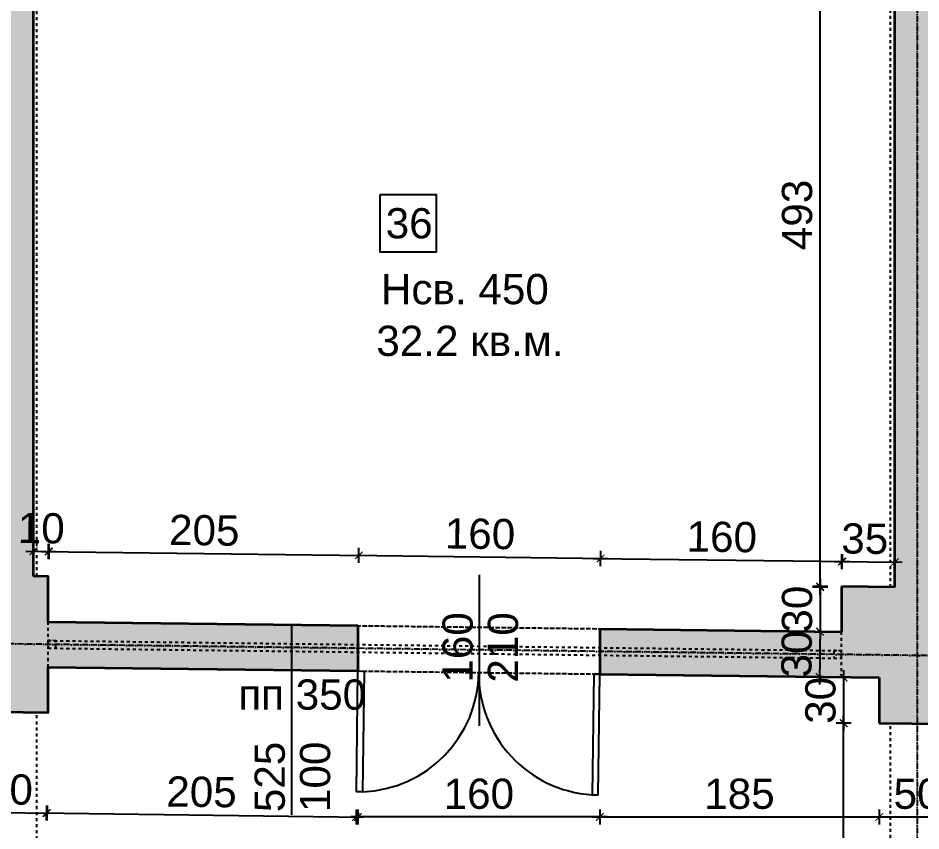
# Model space of a CAD drawing. Header units: inches. Extents: x -72385 to 39588, y -6525 to 66685.
# Drawn here: x -42320 to -41722, y 23259 to 23797 of the extents above; entities that cross this region are included whole.
import ezdxf

# ---------------------------------------------------------------- set-up
doc = ezdxf.new("R2010")
doc.units = ezdxf.units.IN
doc.header["$MEASUREMENT"] = 0
doc.linetypes.add('DashDot', pattern=[0.6, 0.4, -0.1, 0, -0.1])
doc.linetypes.add('Hidden', pattern=[0.4, 0.2, -0.2])
for name, color, linetype, lineweight in [('Врати', 251, 'Continuous', 25), ('Надписи Hсв', 252, 'Continuous', 25), ('Надписи врати', 252, 'Continuous', 25), ('Надписи коти вътрешни', 252, 'Continuous', 25), ('Надписи номера на пом.', 252, 'Continuous', 25), ('Надписи площ', 252, 'Continuous', 25), ('Надписи прозорци', 252, 'Continuous', 25), ('Оси', 252, 'DashDot', 25), ('Пунктир', 253, 'Hidden', 25), ('Разрезни линии', 7, 'Continuous', 35), ('Щрих стени', 254, 'Continuous', 25)]:
    doc.layers.add(name, color=color, linetype=linetype, lineweight=lineweight)
doc.styles.add('Arial Regular', font='arial.ttf')
doc.styles.get("Standard").update_dxf_attribs({"font": 'arial.ttf'})
doc.dimstyles.new('Annotative', dxfattribs={"dimscale": 0, "dimtxt": 20, "dimasz": 5, "dimexe": 5, "dimexo": 5, "dimgap": 5, "dimtad": 1, "dimdec": 0, "dimzin": 0, "dimdsep": 46, "dimtxsty": 'Standard', "dimblk": 'ARCHTICK', "dimcen": 5, "dimdle": 5, "dimadec": 0, "dimazin": 0, "dimtfac": 1, "dimtdec": 0, "dimtofl": 0, "dimtmove": 0, "dimatfit": 3, "dimldrblk": 'ARCHTICK', "dimfxl": 5, "dimfxlon": 1, "dimtolj": 1, "dimtzin": 0, "dimarcsym": 1})

# ---------------------------------------------------------------- blocks, each defined once
blk = doc.blocks.new('_ArchTick')
at = {"color": 0, "linetype": 'ByBlock', "const_width": 0.15}
blk.add_lwpolyline([(-0.5, -0.5), (0.5, 0.5)], dxfattribs=at)
blk = doc.blocks.new('*D2894')
at = {"layer": 'Defpoints', "color": 0, "ltscale": 50, "transparency": 16777216}
for p in [(-41788.92, 23912.86), (-41742.34, 23912.86), (-41742.34, 23420.27)]:
    blk.add_point(p, dxfattribs=at)
at = {"layer": 'Надписи коти вътрешни', "color": 0, "lineweight": -2, "ltscale": 50, "transparency": 16777216}
for p, q in [((-41788.92, 23415.27), (-41788.92, 23917.86)), ((-41783.92, 23912.86), (-41793.92, 23912.86)), ((-41783.92, 23420.27), (-41793.92, 23420.27))]:
    blk.add_line(p, q, dxfattribs=at)
at = {"layer": 'Надписи коти вътрешни', "color": 0, "lineweight": -2, "ltscale": 50, "transparency": 16777216, "xscale": 5, "yscale": 5, "zscale": 5}
for p, rotation in [((-41788.92, 23912.86), 90), ((-41788.92, 23420.27), 270)]:
    blk.add_blockref('_ArchTick', p, dxfattribs=dict(at, rotation=rotation))
at = {"layer": 'Надписи коти вътрешни', "color": 0, "ltscale": 50, "transparency": 16777216, "insert": (-41804.14, 23666.56), "char_height": 20, "attachment_point": 5, "rotation": 90}
blk.add_mtext('\\A1;493', dxfattribs=at)
blk = doc.blocks.new('*D4592')
at = {"layer": 'Defpoints', "color": 0, "ltscale": 50, "transparency": 16777216}
for p in [(-41774.84, 23420.68), (-41788.92, 23390.73), (-41774.84, 23390.73)]:
    blk.add_point(p, dxfattribs=at)
at = {"layer": 'Надписи коти вътрешни', "color": 0, "lineweight": -2, "ltscale": 50, "transparency": 16777216}
for p, q in [((-41788.92, 23425.68), (-41788.92, 23385.73)), ((-41783.92, 23420.68), (-41793.92, 23420.68)), ((-41783.92, 23390.73), (-41793.92, 23390.73))]:
    blk.add_line(p, q, dxfattribs=at)
at = {"layer": 'Надписи коти вътрешни', "color": 0, "lineweight": -2, "ltscale": 50, "transparency": 16777216, "xscale": 5, "yscale": 5, "zscale": 5}
for p, rotation in [((-41788.92, 23420.68), 90), ((-41788.92, 23390.73), 270)]:
    blk.add_blockref('_ArchTick', p, dxfattribs=dict(at, rotation=rotation))
at = {"layer": 'Надписи коти вътрешни', "color": 0, "ltscale": 50, "transparency": 16777216, "insert": (-41804.14, 23405.7), "char_height": 20, "attachment_point": 5, "rotation": 90}
blk.add_mtext('\\A1;30', dxfattribs=at)
blk = doc.blocks.new('*D4599')
at = {"layer": 'Defpoints', "color": 0, "ltscale": 50, "transparency": 16777216}
for p in [(-42299.63, 23443.9), (-42309.84, 23427.49), (-42299.84, 23427.37)]:
    blk.add_point(p, dxfattribs=at)
at = {"layer": 'Надписи коти вътрешни', "color": 0, "lineweight": -2, "ltscale": 50, "transparency": 16777216}
for p, q in [((-42309.69, 23439.02), (-42309.56, 23449.02)), ((-42299.69, 23438.9), (-42299.56, 23448.9)), ((-42314.63, 23444.09), (-42294.63, 23443.83))]:
    blk.add_line(p, q, dxfattribs=at)
at = {"layer": 'Надписи коти вътрешни', "color": 0, "lineweight": -2, "ltscale": 50, "transparency": 16777216, "xscale": 5, "yscale": 5, "zscale": 5}
for p, rotation in [((-42309.63, 23444.02), 179.2706286525473), ((-42299.63, 23443.9), 359.2706286525473)]:
    blk.add_blockref('_ArchTick', p, dxfattribs=dict(at, rotation=rotation))
at = {"layer": 'Надписи коти вътрешни', "color": 0, "ltscale": 50, "transparency": 16777216, "insert": (-42304.43, 23459.17), "char_height": 20, "attachment_point": 5, "rotation": 359.27063}
blk.add_mtext('\\A1;10', dxfattribs=at)
blk = doc.blocks.new('*D4085')
at = {"layer": 'Defpoints', "color": 0, "ltscale": 50, "transparency": 16777216}
for p in [(-42094.25, 23441.28), (-42299.84, 23397.41), (-42094.84, 23394.8)]:
    blk.add_point(p, dxfattribs=at)
at = {"layer": 'Надписи коти вътрешни', "color": 0, "lineweight": -2, "ltscale": 50, "transparency": 16777216}
for p, q in [((-42299.31, 23438.89), (-42299.18, 23448.89)), ((-42304.25, 23443.96), (-42089.25, 23441.22)), ((-42094.31, 23436.28), (-42094.18, 23446.28))]:
    blk.add_line(p, q, dxfattribs=at)
at = {"layer": 'Надписи коти вътрешни', "color": 0, "lineweight": -2, "ltscale": 50, "transparency": 16777216, "xscale": 5, "yscale": 5, "zscale": 5}
for p, rotation in [((-42299.25, 23443.89), 179.2706286525361), ((-42094.25, 23441.28), 359.2706286525361)]:
    blk.add_blockref('_ArchTick', p, dxfattribs=dict(at, rotation=rotation))
at = {"layer": 'Надписи коти вътрешни', "color": 0, "ltscale": 50, "transparency": 16777216, "insert": (-42196.55, 23457.8), "char_height": 20, "attachment_point": 5, "rotation": 359.27063}
blk.add_mtext('\\A1;205', dxfattribs=at)
blk = doc.blocks.new('*D4086')
at = {"layer": 'Defpoints', "color": 0, "ltscale": 50, "transparency": 16777216}
for p in [(-41934.25, 23439.25), (-42094.84, 23394.8), (-41934.84, 23392.76)]:
    blk.add_point(p, dxfattribs=at)
at = {"layer": 'Надписи коти вътрешни', "color": 0, "lineweight": -2, "ltscale": 50, "transparency": 16777216}
for p, q in [((-42099.25, 23441.35), (-41929.25, 23439.18)), ((-42094.31, 23436.28), (-42094.18, 23446.28)), ((-41934.31, 23434.25), (-41934.18, 23444.24))]:
    blk.add_line(p, q, dxfattribs=at)
at = {"layer": 'Надписи коти вътрешни', "color": 0, "lineweight": -2, "ltscale": 50, "transparency": 16777216, "xscale": 5, "yscale": 5, "zscale": 5}
for p, rotation in [((-42094.25, 23441.28), 179.2706286525475), ((-41934.25, 23439.25), 359.2706286525475)]:
    blk.add_blockref('_ArchTick', p, dxfattribs=dict(at, rotation=rotation))
at = {"layer": 'Надписи коти вътрешни', "color": 0, "ltscale": 50, "transparency": 16777216, "insert": (-42014.05, 23455.47), "char_height": 20, "attachment_point": 5, "rotation": 359.27063}
blk.add_mtext('\\A1;160', dxfattribs=at)
blk = doc.blocks.new('*D2929')
at = {"layer": 'Defpoints', "color": 0, "ltscale": 50, "transparency": 16777216}
for p in [(-41774.25, 23437.21), (-41934.84, 23392.76), (-41774.84, 23390.73)]:
    blk.add_point(p, dxfattribs=at)
at = {"layer": 'Надписи коти вътрешни', "color": 0, "lineweight": -2, "ltscale": 50, "transparency": 16777216}
for p, q in [((-41934.31, 23434.25), (-41934.18, 23444.24)), ((-41774.31, 23432.21), (-41774.18, 23442.21)), ((-41939.25, 23439.31), (-41769.25, 23437.14))]:
    blk.add_line(p, q, dxfattribs=at)
at = {"layer": 'Надписи коти вътрешни', "color": 0, "lineweight": -2, "ltscale": 50, "transparency": 16777216, "xscale": 5, "yscale": 5, "zscale": 5}
for p, rotation in [((-41934.25, 23439.25), 179.2706286525475), ((-41774.25, 23437.21), 359.2706286525475)]:
    blk.add_blockref('_ArchTick', p, dxfattribs=dict(at, rotation=rotation))
at = {"layer": 'Надписи коти вътрешни', "color": 0, "ltscale": 50, "transparency": 16777216, "insert": (-41854.05, 23453.44), "char_height": 20, "attachment_point": 5, "rotation": 359.27063}
blk.add_mtext('\\A1;160', dxfattribs=at)
blk = doc.blocks.new('*D4600')
at = {"layer": 'Defpoints', "color": 0, "ltscale": 50, "transparency": 16777216}
for p in [(-41739.63, 23436.77), (-41774.84, 23420.68), (-41739.84, 23420.24)]:
    blk.add_point(p, dxfattribs=at)
at = {"layer": 'Надписи коти вътрешни', "color": 0, "lineweight": -2, "ltscale": 50, "transparency": 16777216}
for p, q in [((-41774.69, 23432.21), (-41774.56, 23442.21)), ((-41739.69, 23431.77), (-41739.56, 23441.77)), ((-41779.63, 23437.28), (-41734.63, 23436.7))]:
    blk.add_line(p, q, dxfattribs=at)
at = {"layer": 'Надписи коти вътрешни', "color": 0, "lineweight": -2, "ltscale": 50, "transparency": 16777216, "xscale": 5, "yscale": 5, "zscale": 5}
for p, rotation in [((-41774.63, 23437.21), 179.2706286525465), ((-41739.63, 23436.77), 359.2706286525466)]:
    blk.add_blockref('_ArchTick', p, dxfattribs=dict(at, rotation=rotation))
at = {"layer": 'Надписи коти вътрешни', "color": 0, "ltscale": 50, "transparency": 16777216, "insert": (-41759.43, 23452.24), "char_height": 20, "attachment_point": 5, "rotation": 359.27063}
blk.add_mtext('\\A1;35', dxfattribs=at)
blk = doc.blocks.new('*D3045')
at = {"layer": 'Defpoints', "color": 0, "ltscale": 50, "transparency": 16777216}
for p in [(-41749.84, 23330.36), (-41699.84, 23329.72), (-41699.84, 23268.24)]:
    blk.add_point(p, dxfattribs=at)
at = {"layer": 'Надписи коти вътрешни', "color": 0, "lineweight": -2, "ltscale": 50, "transparency": 16777216}
for p, q in [((-41754.84, 23268.24), (-41694.84, 23268.24)), ((-41749.84, 23273.24), (-41749.84, 23263.24)), ((-41699.84, 23273.24), (-41699.84, 23263.24))]:
    blk.add_line(p, q, dxfattribs=at)
at = {"layer": 'Надписи коти вътрешни', "color": 0, "lineweight": -2, "ltscale": 50, "transparency": 16777216, "xscale": 5, "yscale": 5, "zscale": 5, "rotation": 180}
blk.add_blockref('_ArchTick', (-41749.84, 23268.24), dxfattribs=at)
at = {"layer": 'Надписи коти вътрешни', "color": 0, "lineweight": -2, "ltscale": 50, "transparency": 16777216, "xscale": 5, "yscale": 5, "zscale": 5}
blk.add_blockref('_ArchTick', (-41699.84, 23268.24), dxfattribs=at)
at = {"layer": 'Надписи коти вътрешни', "color": 0, "ltscale": 50, "transparency": 16777216, "insert": (-41724.84, 23283.45), "char_height": 20, "attachment_point": 5}
blk.add_mtext('\\A1;50', dxfattribs=at)
blk = doc.blocks.new('*D3046')
at = {"layer": 'Defpoints', "color": 0, "ltscale": 50, "transparency": 16777216}
for p in [(-41934.84, 23362.76), (-41749.84, 23360.41), (-41749.84, 23268.24)]:
    blk.add_point(p, dxfattribs=at)
at = {"layer": 'Надписи коти вътрешни', "color": 0, "lineweight": -2, "ltscale": 50, "transparency": 16777216}
for p, q in [((-41939.84, 23268.24), (-41744.84, 23268.24)), ((-41934.84, 23273.24), (-41934.84, 23263.24)), ((-41749.84, 23273.24), (-41749.84, 23263.24))]:
    blk.add_line(p, q, dxfattribs=at)
at = {"layer": 'Надписи коти вътрешни', "color": 0, "lineweight": -2, "ltscale": 50, "transparency": 16777216, "xscale": 5, "yscale": 5, "zscale": 5, "rotation": 180}
blk.add_blockref('_ArchTick', (-41934.84, 23268.24), dxfattribs=at)
at = {"layer": 'Надписи коти вътрешни', "color": 0, "lineweight": -2, "ltscale": 50, "transparency": 16777216, "xscale": 5, "yscale": 5, "zscale": 5}
blk.add_blockref('_ArchTick', (-41749.84, 23268.24), dxfattribs=at)
at = {"layer": 'Надписи коти вътрешни', "color": 0, "ltscale": 50, "transparency": 16777216, "insert": (-41842.34, 23283.45), "char_height": 20, "attachment_point": 5}
blk.add_mtext('\\A1;185', dxfattribs=at)
blk = doc.blocks.new('*D4616')
at = {"layer": 'Defpoints', "color": 0, "ltscale": 50, "transparency": 16777216}
for p in [(-42094.84, 23364.8), (-41934.84, 23362.76), (-42094.84, 23268.24)]:
    blk.add_point(p, dxfattribs=at)
at = {"layer": 'Надписи коти вътрешни', "color": 0, "lineweight": -2, "ltscale": 50, "transparency": 16777216}
for p, q in [((-41929.84, 23268.24), (-42099.84, 23268.24)), ((-42094.84, 23273.24), (-42094.84, 23263.24)), ((-41934.84, 23273.24), (-41934.84, 23263.24))]:
    blk.add_line(p, q, dxfattribs=at)
at = {"layer": 'Надписи коти вътрешни', "color": 0, "lineweight": -2, "ltscale": 50, "transparency": 16777216, "xscale": 5, "yscale": 5, "zscale": 5, "rotation": 180}
blk.add_blockref('_ArchTick', (-42094.84, 23268.24), dxfattribs=at)
at = {"layer": 'Надписи коти вътрешни', "color": 0, "lineweight": -2, "ltscale": 50, "transparency": 16777216, "xscale": 5, "yscale": 5, "zscale": 5}
blk.add_blockref('_ArchTick', (-41934.84, 23268.24), dxfattribs=at)
at = {"layer": 'Надписи коти вътрешни', "color": 0, "ltscale": 50, "transparency": 16777216, "insert": (-42014.84, 23283.45), "char_height": 20, "attachment_point": 5}
blk.add_mtext('\\A1;160', dxfattribs=at)
blk = doc.blocks.new('*D3047')
at = {"layer": 'Defpoints', "color": 0, "ltscale": 50, "transparency": 16777216}
for p in [(-42299.84, 23367.41), (-42094.84, 23364.8), (-42096.07, 23268.19)]:
    blk.add_point(p, dxfattribs=at)
at = {"layer": 'Надписи коти вътрешни', "color": 0, "lineweight": -2, "ltscale": 50, "transparency": 16777216}
for p, q in [((-42301, 23275.8), (-42301.13, 23265.81)), ((-42306.07, 23270.87), (-42091.07, 23268.13)), ((-42096, 23273.19), (-42096.13, 23263.2))]:
    blk.add_line(p, q, dxfattribs=at)
at = {"layer": 'Надписи коти вътрешни', "color": 0, "lineweight": -2, "ltscale": 50, "transparency": 16777216, "xscale": 5, "yscale": 5, "zscale": 5}
for p, rotation in [((-42301.07, 23270.8), 179.2706286525494), ((-42096.07, 23268.19), 359.2706286525493)]:
    blk.add_blockref('_ArchTick', p, dxfattribs=dict(at, rotation=rotation))
at = {"layer": 'Надписи коти вътрешни', "color": 0, "ltscale": 50, "transparency": 16777216, "insert": (-42198.37, 23284.71), "char_height": 20, "attachment_point": 5, "rotation": 359.27063}
blk.add_mtext('\\A1;205', dxfattribs=at)
blk = doc.blocks.new('*D3048')
at = {"layer": 'Defpoints', "color": 0, "ltscale": 50, "transparency": 16777216}
for p in [(-42349.84, 23337.99), (-42299.84, 23337.36), (-42300.68, 23270.8)]:
    blk.add_point(p, dxfattribs=at)
at = {"layer": 'Надписи коти вътрешни', "color": 0, "lineweight": -2, "ltscale": 50, "transparency": 16777216}
for p, q in [((-42350.62, 23276.44), (-42350.75, 23266.44)), ((-42300.62, 23275.8), (-42300.75, 23265.8)), ((-42355.68, 23271.5), (-42295.69, 23270.74))]:
    blk.add_line(p, q, dxfattribs=at)
at = {"layer": 'Надписи коти вътрешни', "color": 0, "lineweight": -2, "ltscale": 50, "transparency": 16777216, "xscale": 5, "yscale": 5, "zscale": 5}
for p, rotation in [((-42350.68, 23271.44), 179.2706286525463), ((-42300.68, 23270.8), 359.2706286525462)]:
    blk.add_blockref('_ArchTick', p, dxfattribs=dict(at, rotation=rotation))
at = {"layer": 'Надписи коти вътрешни', "color": 0, "ltscale": 50, "transparency": 16777216, "insert": (-42325.49, 23286.33), "char_height": 20, "attachment_point": 5, "rotation": 359.27063}
blk.add_mtext('\\A1;50', dxfattribs=at)
blk = doc.blocks.new('*D3074')
at = {"layer": 'Defpoints', "color": 0, "ltscale": 50, "transparency": 16777216}
for p in [(-41749.84, 23360.41), (-41773.44, 23330.36), (-41749.84, 23330.36)]:
    blk.add_point(p, dxfattribs=at)
at = {"layer": 'Надписи коти вътрешни', "color": 0, "lineweight": -2, "ltscale": 50, "transparency": 16777216}
for p, q in [((-41773.44, 23365.41), (-41773.44, 23325.36)), ((-41768.44, 23360.41), (-41778.44, 23360.41)), ((-41768.44, 23330.36), (-41778.44, 23330.36))]:
    blk.add_line(p, q, dxfattribs=at)
at = {"layer": 'Надписи коти вътрешни', "color": 0, "lineweight": -2, "ltscale": 50, "transparency": 16777216, "xscale": 5, "yscale": 5, "zscale": 5}
for p, rotation in [((-41773.44, 23360.41), 90), ((-41773.44, 23330.36), 270)]:
    blk.add_blockref('_ArchTick', p, dxfattribs=dict(at, rotation=rotation))
at = {"layer": 'Надписи коти вътрешни', "color": 0, "ltscale": 50, "transparency": 16777216, "insert": (-41788.66, 23345.38), "char_height": 20, "attachment_point": 5, "rotation": 90}
blk.add_mtext('\\A1;30', dxfattribs=at)
blk = doc.blocks.new('*D3075')
at = {"layer": 'Defpoints', "color": 0, "ltscale": 50, "transparency": 16777216}
for p in [(-41773.44, 23330.26), (-41742.34, 23330.26), (-41742.34, 23090.29)]:
    blk.add_point(p, dxfattribs=at)
at = {"layer": 'Надписи коти вътрешни', "color": 0, "lineweight": -2, "ltscale": 50, "transparency": 16777216}
for p, q in [((-41773.44, 23085.29), (-41773.44, 23335.26)), ((-41768.44, 23330.26), (-41778.44, 23330.26)), ((-41768.44, 23090.29), (-41778.44, 23090.29))]:
    blk.add_line(p, q, dxfattribs=at)
at = {"layer": 'Надписи коти вътрешни', "color": 0, "lineweight": -2, "ltscale": 50, "transparency": 16777216, "xscale": 5, "yscale": 5, "zscale": 5}
for p, rotation in [((-41773.44, 23330.26), 90), ((-41773.44, 23090.29), 270)]:
    blk.add_blockref('_ArchTick', p, dxfattribs=dict(at, rotation=rotation))
at = {"layer": 'Надписи коти вътрешни', "color": 0, "ltscale": 50, "transparency": 16777216, "insert": (-41788.66, 23210.28), "char_height": 20, "attachment_point": 5, "rotation": 90}
blk.add_mtext('\\A1;240', dxfattribs=at)
blk = doc.blocks.new('*D7426')
at = {"layer": 'Defpoints', "color": 0, "ltscale": 10, "transparency": 16777216}
for p in [(-41833.19, 23391.47), (-41833.57, 23361.47), (-41789.42, 23360.91)]:
    blk.add_point(p, dxfattribs=at)
at = {"layer": 'Надписи коти вътрешни', "color": 0, "lineweight": -2, "ltscale": 10, "transparency": 16777216}
for p, q in [((-41788.98, 23395.91), (-41789.49, 23355.91)), ((-41794.04, 23390.97), (-41784.04, 23390.85)), ((-41794.42, 23360.97), (-41784.42, 23360.85))]:
    blk.add_line(p, q, dxfattribs=at)
at = {"layer": 'Надписи коти вътрешни', "color": 0, "lineweight": -2, "ltscale": 10, "transparency": 16777216, "xscale": 5, "yscale": 5, "zscale": 5}
for p, rotation in [((-41789.04, 23390.91), 89.27062865253396), ((-41789.42, 23360.91), 269.270628652534)]:
    blk.add_blockref('_ArchTick', p, dxfattribs=dict(at, rotation=rotation))
at = {"layer": 'Надписи коти вътрешни', "color": 0, "ltscale": 10, "transparency": 16777216, "insert": (-41804.45, 23376.1), "char_height": 20, "attachment_point": 5, "rotation": 89.27063}
blk.add_mtext('\\A1;30', dxfattribs=at)

msp = doc.modelspace()

# ---------------------------------------------------------------- hatches: boundary and pattern name
at = {"layer": 'Щрих стени', "ltscale": 10}
h = msp.add_hatch(color=256, dxfattribs=at)
h.dxf.hatch_style = 1
h.paths.add_polyline_path([(-42607.34, 24003.88), (-42642.34, 24004.32), (-42642.34, 23969.32), (-42607.34, 23968.87)])
h.paths.add_polyline_path([(-42094.84, 23394.8), (-42299.84, 23397.41), (-42299.84, 23427.37), (-42309.84, 23427.49), (-42309.84, 23920.08), (-42307.34, 23920.05), (-42307.34, 24000.06), (-42342.34, 24000.5), (-42342.34, 23920.49), (-42339.84, 23920.46), (-42339.84, 23427.87), (-42349.84, 23428), (-42349.84, 23398.05), (-42549.84, 23400.59), (-42549.84, 23370.59), (-42349.84, 23368.05), (-42349.84, 23337.99), (-42299.84, 23337.36), (-42299.84, 23367.41), (-42094.84, 23364.8)])
h.paths.add_polyline_path([(-42007.34, 23996.24), (-42042.34, 23996.68), (-42042.34, 23961.68), (-42007.34, 23961.23)])
h.paths.add_polyline_path([(-41499.84, 23387.23), (-41699.84, 23389.77), (-41699.84, 23419.73), (-41709.84, 23419.85), (-41709.84, 23912.44), (-41707.34, 23912.41), (-41707.34, 23992.42), (-41742.34, 23992.86), (-41742.34, 23912.86), (-41739.84, 23912.82), (-41739.84, 23420.24), (-41774.84, 23420.68), (-41774.84, 23390.73), (-41934.84, 23392.76), (-41934.84, 23362.76), (-41749.84, 23360.41), (-41749.84, 23330.36), (-41699.84, 23329.72), (-41699.84, 23359.77), (-41499.84, 23357.22)])
h.paths.add_polyline_path([(-41407.34, 23988.6), (-41442.34, 23989.04), (-41442.34, 23954.04), (-41407.34, 23953.6)])
h.paths.add_polyline_path([(-40222.34, 23973.51), (-40717.34, 23979.81), (-40717.34, 23964.81), (-40907.34, 23967.23), (-40907.34, 23982.23), (-41142.34, 23985.22), (-41142.34, 23905.22), (-41107.34, 23904.77), (-41107.34, 23949.78), (-40697.34, 23944.56), (-40697.34, 23657.03), (-40667.34, 23656.65), (-40667.34, 23929.17), (-40622.34, 23928.6), (-40622.34, 23943.6), (-40257.34, 23938.96), (-40257.34, 23683.93), (-40267.34, 23684.06), (-40267.34, 23609.06), (-40257.34, 23608.93), (-40257.34, 23371.41), (-40497.34, 23374.46), (-40497.34, 23344.46), (-40257.34, 23341.41), (-40257.34, 23098.89), (-40267.34, 23099.01), (-40267.34, 23024.01), (-40257.34, 23023.88), (-40257.34, 22773.86), (-40647.34, 22778.83), (-40647.34, 22798.83), (-40667.34, 22799.08), (-40667.34, 22819.08), (-40697.34, 22819.47), (-40697.34, 22779.46), (-40732.34, 22779.91), (-40732.34, 22749.91), (-40207.34, 22743.22), (-40207.34, 22763.22), (-40222.34, 22763.41)])
h.paths.add_polyline_path([(-40597.34, 23405.74), (-40667.34, 23406.63), (-40667.34, 23436.63), (-40697.34, 23437.02), (-40697.34, 23377.01), (-41069.84, 23381.75), (-41069.84, 23407.01), (-41199.84, 23408.66), (-41199.84, 23383.41), (-41339.84, 23385.19), (-41339.84, 23355.19), (-41199.84, 23353.41), (-41199.84, 23328.66), (-41142.34, 23327.93), (-41142.34, 23297.92), (-41112.34, 23297.54), (-41112.34, 23327.54), (-41069.84, 23327), (-41069.84, 23351.75), (-40697.34, 23347.01), (-40697.34, 22919.47), (-40667.34, 22919.09), (-40667.34, 23346.63), (-40597.34, 23345.74)])
h.paths.add_polyline_path([(-41112.34, 23137.53), (-41142.34, 23137.91), (-41142.34, 23082.65), (-41949.84, 23092.93), (-41949.84, 23062.93), (-41749.84, 23060.38), (-41749.84, 22910.37), (-41744.84, 22910.31), (-41744.84, 23060.32), (-41207.34, 23053.48), (-41207.34, 22983.47), (-41142.34, 22982.64), (-41142.34, 22792.63), (-41182.34, 22793.14), (-41182.34, 22728.13), (-41699.84, 22734.72), (-41699.84, 22819.73), (-41749.84, 22820.36), (-41749.84, 22765.36), (-41774.84, 22765.68), (-41774.84, 22730.67), (-41754.84, 22730.42), (-41142.34, 22722.62), (-41142.34, 22185.08), (-41707.34, 22192.27), (-41707.34, 22237.28), (-41742.34, 22237.72), (-41742.34, 22157.71), (-41738.03, 22019.81), (-41401.27, 22028.66), (-41401.8, 22048.66), (-41708.66, 22040.59), (-41712, 22147.33), (-41124.55, 22139.85), (-41121.98, 22056.01), (-41321.83, 22050.76), (-41321.3, 22030.77), (-41291.31, 22031.56), (-41289.48, 21971.58), (-41269.48, 21972.11), (-41271.32, 22032.08), (-41121.37, 22036.02), (-41116.17, 21866.1), (-41098.68, 21866.56), (-41107.34, 22149.63), (-41097.34, 22149.5), (-41097.34, 22184.51), (-41112.34, 22184.7), (-41112.34, 22404.71), (-41077.34, 22404.27), (-41077.34, 22434.27), (-41112.34, 22434.72), (-41112.34, 22754.74), (-41042.34, 22753.85), (-41042.34, 22783.85), (-41087.34, 22784.43), (-41087.34, 22804.43), (-41112.34, 22804.75)])

# ---------------------------------------------------------------- linework, layer by layer
at = {"layer": 'Врати', "ltscale": 50}
for points in [[(-42094.84, 23364.8), (-42090.84, 23364.75), (-42091.86, 23284.75), (-42095.86, 23284.8)], [(-41934.84, 23362.76), (-41938.84, 23362.81), (-41939.86, 23282.81), (-41935.86, 23282.76)]]:
    msp.add_lwpolyline(points, close=True, dxfattribs=at)
for centre, start, end in [((-42094.84, 23364.8), 272.13661, 359.27063), ((-41934.84, 23362.76), 179.27063, 266.40464)]:
    msp.add_arc(centre, 80.01, start, end, dxfattribs=at)
at = {"layer": 'Надписи врати', "ltscale": 50}
msp.add_line((-42014.39, 23328.43), (-42014.39, 23428.43), dxfattribs=at)
at = {"layer": 'Надписи номера на пом.', "ltscale": 50}
msp.add_lwpolyline([(-42080.35, 23679.75), (-42080.35, 23642.25), (-42042.85, 23642.25), (-42042.85, 23679.75)], close=True, dxfattribs=at)
at = {"layer": 'Надписи прозорци', "ltscale": 50}
msp.add_line((-42138.74, 23395.36), (-42138.74, 23269.71), dxfattribs=at)
at = {"layer": 'Оси', "ltscale": 10}
for p, q in [((-41724.84, 24475.18), (-41724.84, 22077.51)), ((-39839.84, 23351.09), (-52799.84, 23516.08))]:
    msp.add_line(p, q, dxfattribs=at)
at = {"layer": 'Пунктир', "ltscale": 10}
for p, q in [((-42307.34, 23427.46), (-42307.34, 23920.05)), ((-41742.34, 23420.27), (-41742.34, 23912.86)), ((-42299.84, 23397.41), (-41774.84, 23390.73)), ((-42299.84, 23367.41), (-42299.84, 23397.41)), ((-42094.84, 23394.8), (-41934.84, 23392.76)), ((-41774.84, 23360.73), (-41774.84, 23390.73)), ((-42299.84, 23384.91), (-41774.84, 23378.23)), ((-42299.84, 23379.91), (-41774.84, 23373.23)), ((-42299.84, 23367.41), (-41774.84, 23360.73)), ((-42094.84, 23364.8), (-41934.84, 23362.76)), ((-42307.34, 23097.48), (-42307.34, 23337.45)), ((-41742.34, 23090.29), (-41742.34, 23330.26))]:
    msp.add_line(p, q, dxfattribs=at)
for points in [[(-42299.84, 23379.91), (-42294.84, 23379.85), (-42294.77, 23384.85), (-42299.77, 23384.91), (-42299.84, 23379.91)], [(-41779.9, 23373.3), (-41774.9, 23373.23), (-41774.84, 23378.23), (-41779.84, 23378.3), (-41779.9, 23373.3)]]:
    msp.add_lwpolyline(points, dxfattribs=at)
at = {"layer": 'Разрезни линии', "ltscale": 50}
for p, q in [((-42309.84, 23920.08), (-42309.84, 23427.49)), ((-41739.84, 23912.82), (-41739.84, 23420.24)), ((-41739.84, 23420.24), (-41774.84, 23420.68)), ((-41774.84, 23420.68), (-41774.84, 23390.73)), ((-42299.84, 23397.41), (-42094.84, 23394.8)), ((-42094.84, 23394.8), (-42094.84, 23364.8)), ((-41934.84, 23392.76), (-41934.84, 23362.76)), ((-41934.84, 23392.76), (-41774.84, 23390.73)), ((-42299.84, 23367.41), (-42094.84, 23364.8)), ((-41934.84, 23362.76), (-41749.84, 23360.41)), ((-41749.84, 23360.41), (-41749.84, 23330.36)), ((-41749.84, 23330.36), (-41699.84, 23329.72))]:
    msp.add_line(p, q, dxfattribs=at)
for points in [[(-42299.84, 23397.41), (-42299.84, 23427.37), (-42309.84, 23427.49)], [(-42349.84, 23368.05), (-42349.84, 23337.99), (-42299.84, 23337.36), (-42299.84, 23367.41)]]:
    msp.add_lwpolyline(points, dxfattribs=at)

# ---------------------------------------------------------------- texts
at = {"layer": 'Надписи Hсв', "ltscale": 100, "insert": (-42079.63, 23627.48), "char_height": 20, "width": 180.4891, "attachment_point": 1, "style": 'Arial Regular'}
msp.add_mtext('\\pxt8;Hсв. 450', dxfattribs=at)
at = {"layer": 'Надписи врати', "ltscale": 100, "char_height": 20, "width": 180.4891, "attachment_point": 1, "rotation": 90, "style": 'Arial Regular'}
for s, insert in [('160', (-42038.91, 23357.09)), ('210', (-42008.91, 23357.09))]:
    msp.add_mtext(s, dxfattribs=dict(at, insert=insert))
at = {"layer": 'Надписи номера на пом.', "ltscale": 100, "insert": (-42151.2, 23671.06), "char_height": 20, "width": 180.4891, "attachment_point": 1, "style": 'Arial Regular'}
msp.add_mtext('\\pxqc;36', dxfattribs=at)
at = {"layer": 'Надписи площ', "ltscale": 100, "insert": (-42082.69, 23593.26), "char_height": 20, "width": 180.4891, "attachment_point": 1, "style": 'Arial Regular'}
msp.add_mtext('32.2 кв.м.', dxfattribs=at)
at = {"layer": 'Надписи прозорци', "ltscale": 100, "insert": (-42174.05, 23359.22), "char_height": 20, "width": 180.4891, "attachment_point": 1, "style": 'Arial Regular'}
msp.add_mtext('пп 350', dxfattribs=at)
at = {"layer": 'Надписи прозорци', "ltscale": 100, "char_height": 20, "width": 180.4891, "attachment_point": 3, "rotation": 90, "style": 'Arial Regular'}
for s, insert in [('525', (-42163.25, 23318)), ('100', (-42133.25, 23318.08))]:
    msp.add_mtext(s, dxfattribs=dict(at, insert=insert))

# ---------------------------------------------------------------- dimensions: what is measured, and where the dimension line sits
at = {"layer": 'Надписи коти вътрешни', "ltscale": 50}
for base, p1, p2, picture, middle in [((-41788.92, 23912.86), (-41742.34, 23420.27), (-41742.34, 23912.86), '*D2894', (-41804.14, 23666.56)), ((-41773.44, 23330.26), (-41742.34, 23090.29), (-41742.34, 23330.26), '*D3075', (-41788.66, 23210.28))]:
    dim = msp.add_linear_dim(base=base, p1=p1, p2=p2, angle=90, dimstyle='Annotative', override={"dimscale": 0, "dimtix": 0, "dimtofl": 0, "dimtmove": 0, "dimatfit": 3}, dxfattribs=at)
    dim.commit()
    dim.dimension.update_dxf_attribs({"geometry": picture, "text_midpoint": middle})
for base, p1, p2, angle, picture, middle, dimtype in [((-42299.63, 23443.9), (-42309.84, 23427.49), (-42299.84, 23427.37), 359.27063, '*D4599', (-42304.63, 23443.96), 129), ((-41739.63, 23436.77), (-41774.84, 23420.68), (-41739.84, 23420.24), 359.27063, '*D4600', (-41759.63, 23437.02), 129), ((-41788.92, 23390.73), (-41774.84, 23420.68), (-41774.84, 23390.73), 90, '*D4592', (-41788.92, 23405.7), 128), ((-41773.44, 23330.36), (-41749.84, 23360.41), (-41749.84, 23330.36), 90, '*D3074', (-41773.44, 23345.38), 128)]:
    dim = msp.add_linear_dim(base=base, p1=p1, p2=p2, angle=angle, dimstyle='Annotative', override={"dimscale": 0, "dimtix": 0, "dimtofl": 0, "dimtmove": 0, "dimatfit": 3}, dxfattribs=at)
    dim.commit()
    dim.dimension.update_dxf_attribs({"geometry": picture, "text_midpoint": middle, "dimtype": dimtype})
for p1, p2, distance, picture, middle in [((-42299.84, 23397.41), (-42094.84, 23394.8), 46.48, '*D4085', (-42196.55, 23457.8)), ((-42094.84, 23394.8), (-41934.84, 23392.76), 46.48, '*D4086', (-42014.05, 23455.47)), ((-41934.84, 23392.76), (-41774.84, 23390.73), 46.48, '*D2929', (-41854.05, 23453.44)), ((-42299.84, 23367.41), (-42094.84, 23364.8), -96.61, '*D3047', (-42198.37, 23284.71)), ((-42349.84, 23337.99), (-42299.84, 23337.36), -66.56, '*D3048', (-42325.49, 23286.33))]:
    dim = msp.add_aligned_dim(p1=p1, p2=p2, distance=distance, dimstyle='Annotative', override={"dimscale": 0, "dimtix": 0, "dimtofl": 0, "dimtmove": 0, "dimatfit": 3}, dxfattribs=at)
    dim.commit()
    dim.dimension.update_dxf_attribs({"geometry": picture, "text_midpoint": middle})
at = {"layer": 'Надписи коти вътрешни', "ltscale": 10}
dim = msp.add_linear_dim(base=(-41789.42, 23360.91), p1=(-41833.19, 23391.47), p2=(-41833.57, 23361.47), angle=269.27063, dimstyle='Annotative', override={"dimscale": 0, "dimtix": 0, "dimtofl": 0, "dimtmove": 0, "dimatfit": 3}, dxfattribs=at)
dim.commit()
dim.dimension.update_dxf_attribs({"geometry": '*D7426', "text_midpoint": (-41789.23, 23375.91), "dimtype": 129})
at = {"layer": 'Надписи коти вътрешни', "ltscale": 50}
for base, p1, p2, picture, middle in [((-42094.84, 23268.24), (-41934.84, 23362.76), (-42094.84, 23364.8), '*D4616', (-42014.84, 23283.45)), ((-41749.84, 23268.24), (-41934.84, 23362.76), (-41749.84, 23360.41), '*D3046', (-41842.34, 23283.45)), ((-41699.84, 23268.24), (-41749.84, 23330.36), (-41699.84, 23329.72), '*D3045', (-41724.84, 23283.45))]:
    dim = msp.add_linear_dim(base=base, p1=p1, p2=p2, dimstyle='Annotative', override={"dimscale": 0, "dimtix": 0, "dimtofl": 0, "dimtmove": 0, "dimatfit": 3}, dxfattribs=at)
    dim.commit()
    dim.dimension.update_dxf_attribs({"geometry": picture, "text_midpoint": middle})

doc.saveas('drawing.dxf')
